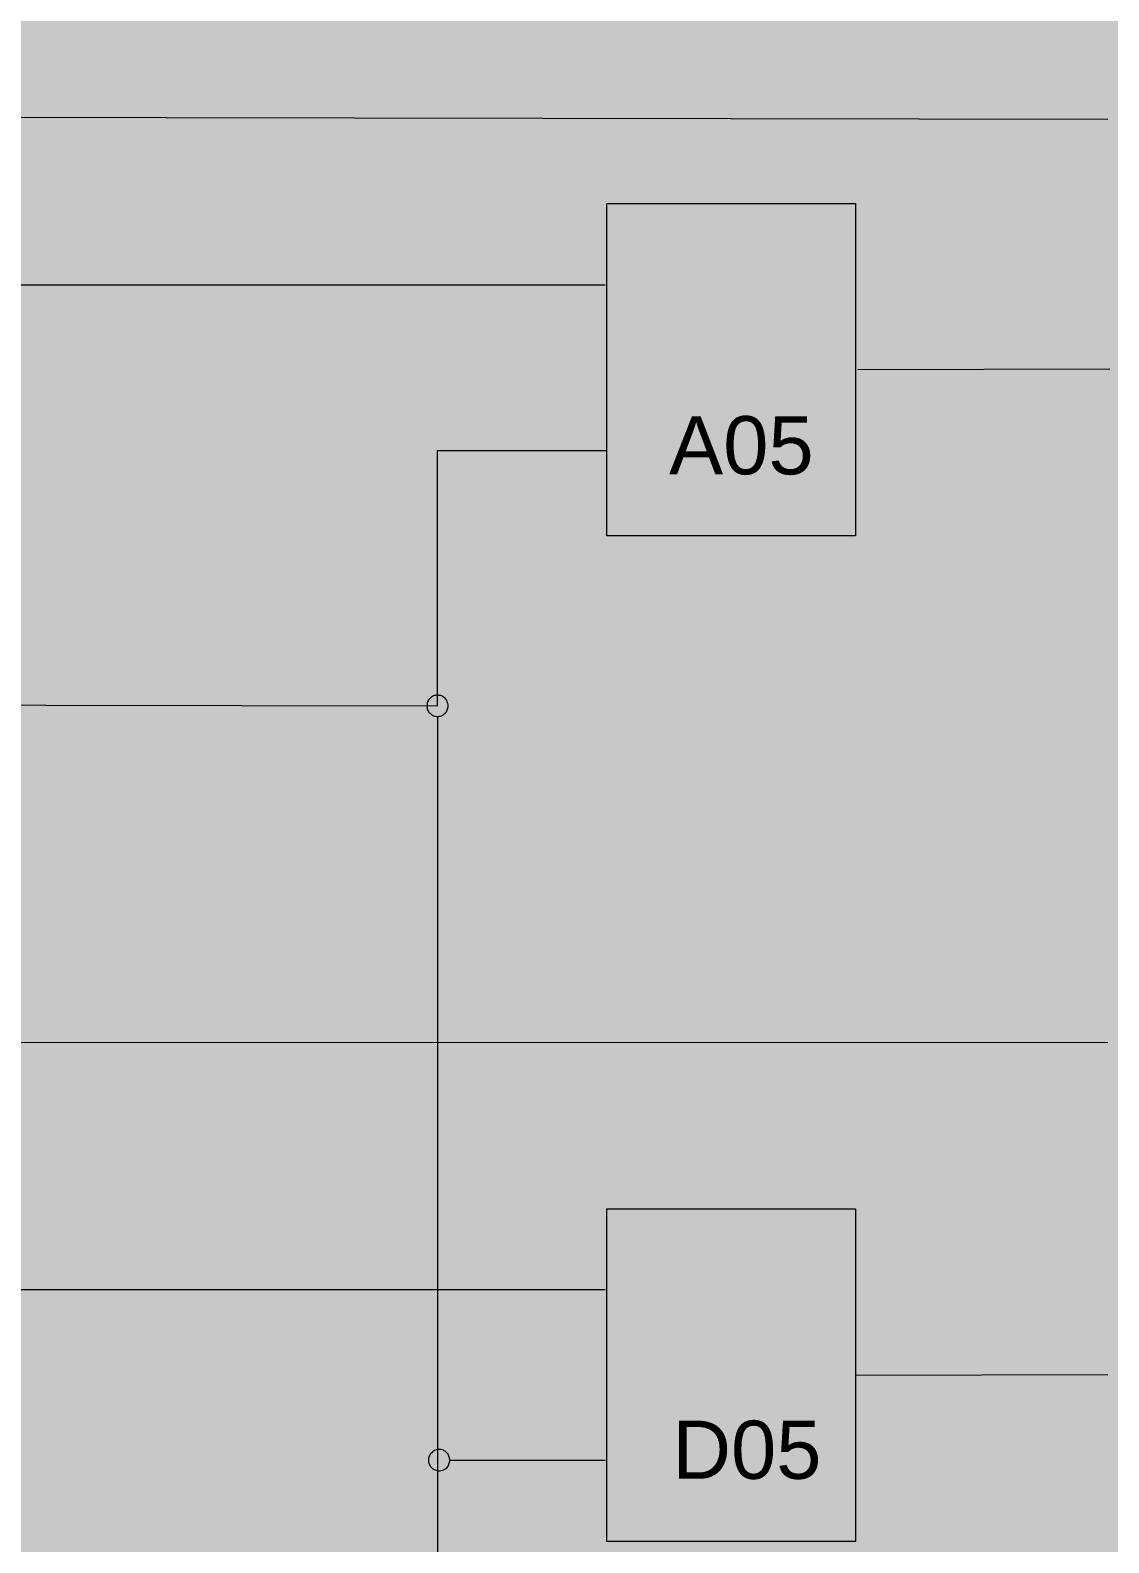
# Model space of a CAD drawing. Header units: millimetres. Extents: x 0 to 590, y 2 to 420.
# Drawn here: x 64 to 128, y 278.6 to 368.4 of the extents above; entities that cross this region are included whole.
import ezdxf
from ezdxf.xclip import XClip

# ---------------------------------------------------------------- set-up
doc = ezdxf.new("R2010")
doc.units = ezdxf.units.MM
doc.header["$MEASUREMENT"] = 0
doc.layers.get('0').update_dxf_attribs({"linetype": 'CONTINUOUS'})
doc.styles.add('Arial$001', font='arial.ttf', dxfattribs={"height": 3.452631})

# ---------------------------------------------------------------- blocks, each defined once
blk = doc.blocks.new('MF28FC3F0')
at = {"true_color": 0xffffff}
for points in [[(0, 420.2), (0, 2.206), (590.355, 2.206), (590.355, 420.2)], [(0, 420.2), (0, 2.437), (590.355, 2.437), (590.355, 420.2)]]:
    blk.add_hatch(color=0, dxfattribs=at).paths.add_polyline_path(points)

msp = doc.modelspace()

# ---------------------------------------------------------------- hatches: boundary and pattern name
at = {"true_color": 0x000007}
for points in [[(120.906, 364.02), (120.544, 364.02), (120.544, 366.292), (120.544, 366.292), (120.534, 366.282), (120.523, 366.271), (120.512, 366.261), (120.5, 366.251), (120.488, 366.24), (120.476, 366.23), (120.464, 366.22), (120.451, 366.21), (120.438, 366.199), (120.425, 366.189), (120.412, 366.179), (120.398, 366.168), (120.384, 366.158), (120.37, 366.148), (120.355, 366.138), (120.34, 366.127), (120.325, 366.117), (120.31, 366.107), (120.295, 366.096), (120.279, 366.086), (120.263, 366.076), (120.247, 366.065), (120.231, 366.055), (120.215, 366.045), (120.215, 366.045), (120.196, 366.035), (120.178, 366.025), (120.161, 366.015), (120.143, 366.005), (120.126, 365.996), (120.109, 365.987), (120.093, 365.977), (120.076, 365.969), (120.06, 365.96), (120.044, 365.952), (120.029, 365.944), (120.013, 365.936), (119.998, 365.928), (119.982, 365.921), (119.967, 365.914), (119.953, 365.907), (119.938, 365.901), (119.923, 365.894), (119.908, 365.889), (119.894, 365.883), (119.879, 365.878), (119.865, 365.873), (119.85, 365.868), (119.836, 365.864), (119.836, 366.21), (119.836, 366.21), (119.861, 366.22), (119.885, 366.231), (119.909, 366.242), (119.933, 366.253), (119.957, 366.265), (119.981, 366.277), (120.004, 366.29), (120.028, 366.302), (120.051, 366.315), (120.073, 366.328), (120.096, 366.342), (120.118, 366.356), (120.14, 366.37), (120.162, 366.384), (120.183, 366.399), (120.204, 366.413), (120.225, 366.428), (120.246, 366.443), (120.266, 366.459), (120.286, 366.474), (120.306, 366.49), (120.325, 366.506), (120.344, 366.523), (120.363, 366.539), (120.363, 366.539), (120.381, 366.555), (120.399, 366.572), (120.416, 366.588), (120.433, 366.605), (120.449, 366.621), (120.465, 366.638), (120.48, 366.654), (120.495, 366.671), (120.51, 366.687), (120.524, 366.704), (120.537, 366.72), (120.55, 366.736), (120.563, 366.753), (120.575, 366.769), (120.587, 366.786), (120.598, 366.802), (120.609, 366.819), (120.62, 366.835), (120.63, 366.852), (120.64, 366.868), (120.65, 366.885), (120.659, 366.901), (120.667, 366.918), (120.676, 366.934), (120.906, 366.934), (120.906, 364.02), (120.906, 366.934)], [(121.433, 349.711), (121.433, 349.365), (119.523, 349.365), (119.523, 349.365), (119.523, 349.376), (119.523, 349.386), (119.523, 349.396), (119.523, 349.407), (119.523, 349.417), (119.524, 349.427), (119.524, 349.437), (119.524, 349.448), (119.525, 349.458), (119.526, 349.468), (119.526, 349.479), (119.527, 349.489), (119.528, 349.499), (119.53, 349.509), (119.531, 349.52), (119.533, 349.53), (119.535, 349.54), (119.537, 349.551), (119.54, 349.561), (119.542, 349.571), (119.545, 349.581), (119.549, 349.592), (119.552, 349.602), (119.556, 349.612), (119.562, 349.629), (119.569, 349.645), (119.576, 349.662), (119.584, 349.678), (119.591, 349.695), (119.599, 349.711), (119.608, 349.728), (119.616, 349.744), (119.626, 349.761), (119.635, 349.777), (119.645, 349.793), (119.655, 349.81), (119.665, 349.826), (119.676, 349.843), (119.687, 349.859), (119.699, 349.876), (119.711, 349.892), (119.723, 349.909), (119.735, 349.925), (119.748, 349.942), (119.761, 349.958), (119.775, 349.975), (119.789, 349.991), (119.803, 350.007), (119.816, 350.022), (119.829, 350.037), (119.842, 350.052), (119.857, 350.068), (119.871, 350.084), (119.887, 350.1), (119.903, 350.116), (119.919, 350.133), (119.936, 350.15), (119.954, 350.168), (119.972, 350.185), (119.99, 350.203), (120.01, 350.221), (120.03, 350.24), (120.05, 350.258), (120.071, 350.277), (120.093, 350.296), (120.116, 350.315), (120.139, 350.335), (120.163, 350.355), (120.187, 350.375), (120.212, 350.395), (120.238, 350.415), (120.264, 350.436), (120.264, 350.436), (120.303, 350.468), (120.34, 350.5), (120.377, 350.531), (120.412, 350.562), (120.447, 350.592), (120.48, 350.621), (120.512, 350.65), (120.543, 350.678), (120.574, 350.705), (120.603, 350.732), (120.63, 350.758), (120.657, 350.783), (120.683, 350.808), (120.707, 350.833), (120.731, 350.856), (120.753, 350.88), (120.774, 350.902), (120.794, 350.924), (120.813, 350.946), (120.831, 350.967), (120.847, 350.987), (120.863, 351.007), (120.877, 351.026), (120.89, 351.045), (120.904, 351.063), (120.918, 351.082), (120.931, 351.1), (120.943, 351.119), (120.955, 351.137), (120.967, 351.156), (120.978, 351.174), (120.988, 351.192), (120.998, 351.211), (121.007, 351.229), (121.016, 351.247), (121.024, 351.265), (121.031, 351.283), (121.038, 351.301), (121.044, 351.319), (121.05, 351.336), (121.055, 351.354), (121.059, 351.371), (121.063, 351.389), (121.066, 351.406), (121.068, 351.423), (121.07, 351.44), (121.071, 351.456), (121.071, 351.473), (121.071, 351.491), (121.07, 351.509), (121.069, 351.527), (121.067, 351.544), (121.064, 351.561), (121.061, 351.578), (121.058, 351.595), (121.054, 351.611), (121.049, 351.627), (121.044, 351.642), (121.038, 351.658), (121.032, 351.673), (121.025, 351.687), (121.017, 351.702), (121.009, 351.716), (121, 351.73), (120.991, 351.744), (120.981, 351.758), (120.97, 351.771), (120.959, 351.784), (120.946, 351.797), (120.934, 351.81), (120.92, 351.823), (120.906, 351.835), (120.906, 351.835), (120.894, 351.847), (120.881, 351.859), (120.868, 351.87), (120.854, 351.88), (120.84, 351.89), (120.826, 351.9), (120.811, 351.909), (120.797, 351.918), (120.781, 351.925), (120.766, 351.933), (120.75, 351.94), (120.733, 351.946), (120.717, 351.952), (120.7, 351.958), (120.682, 351.963), (120.665, 351.967), (120.647, 351.971), (120.628, 351.974), (120.61, 351.977), (120.591, 351.979), (120.571, 351.981), (120.552, 351.982), (120.532, 351.983), (120.511, 351.983), (120.511, 351.983), (120.491, 351.983), (120.471, 351.982), (120.451, 351.981), (120.432, 351.979), (120.412, 351.977), (120.394, 351.974), (120.375, 351.97), (120.357, 351.966), (120.34, 351.962), (120.322, 351.956), (120.305, 351.951), (120.289, 351.944), (120.273, 351.937), (120.257, 351.93), (120.241, 351.921), (120.226, 351.913), (120.211, 351.903), (120.196, 351.893), (120.182, 351.882), (120.168, 351.871), (120.155, 351.859), (120.141, 351.846), (120.128, 351.833), (120.116, 351.819), (120.116, 351.819), (120.102, 351.806), (120.088, 351.793), (120.076, 351.78), (120.064, 351.766), (120.052, 351.752), (120.042, 351.738), (120.031, 351.723), (120.022, 351.708), (120.013, 351.692), (120.005, 351.676), (119.997, 351.659), (119.99, 351.642), (119.984, 351.624), (119.978, 351.606), (119.973, 351.587), (119.968, 351.567), (119.964, 351.547), (119.961, 351.527), (119.958, 351.506), (119.955, 351.484), (119.954, 351.462), (119.952, 351.439), (119.952, 351.415), (119.951, 351.391), (119.951, 351.391), (119.589, 351.44), (119.589, 351.44), (119.592, 351.473), (119.595, 351.505), (119.599, 351.536), (119.604, 351.568), (119.61, 351.598), (119.617, 351.628), (119.624, 351.658), (119.632, 351.686), (119.641, 351.715), (119.651, 351.742), (119.662, 351.77), (119.673, 351.796), (119.686, 351.822), (119.699, 351.847), (119.712, 351.872), (119.727, 351.896), (119.742, 351.92), (119.758, 351.942), (119.775, 351.965), (119.792, 351.986), (119.81, 352.007), (119.829, 352.027), (119.849, 352.047), (119.869, 352.066), (119.89, 352.082), (119.911, 352.098), (119.933, 352.113), (119.955, 352.127), (119.978, 352.141), (120.002, 352.155), (120.026, 352.168), (120.051, 352.18), (120.076, 352.191), (120.102, 352.202), (120.128, 352.213), (120.155, 352.222), (120.183, 352.231), (120.211, 352.239), (120.24, 352.247), (120.269, 352.254), (120.299, 352.26), (120.33, 352.265), (120.361, 352.269), (120.393, 352.273), (120.426, 352.276), (120.459, 352.278), (120.493, 352.279), (120.528, 352.28), (120.562, 352.279), (120.596, 352.278), (120.629, 352.276), (120.662, 352.273), (120.694, 352.269), (120.725, 352.265), (120.756, 352.259), (120.786, 352.253), (120.816, 352.246), (120.844, 352.238), (120.873, 352.229), (120.9, 352.22), (120.927, 352.21), (120.953, 352.199), (120.979, 352.187), (121.004, 352.175), (121.029, 352.162), (121.053, 352.148), (121.077, 352.133), (121.1, 352.118), (121.122, 352.102), (121.144, 352.085), (121.165, 352.067), (121.186, 352.049), (121.186, 352.049), (121.206, 352.029), (121.226, 352.008), (121.244, 351.987), (121.262, 351.965), (121.278, 351.944), (121.294, 351.922), (121.309, 351.9), (121.323, 351.878), (121.337, 351.855), (121.349, 351.832), (121.361, 351.809), (121.371, 351.786), (121.381, 351.762), (121.39, 351.738), (121.398, 351.713), (121.406, 351.688), (121.412, 351.663), (121.418, 351.637), (121.422, 351.611), (121.426, 351.584), (121.429, 351.557), (121.431, 351.53), (121.433, 351.501), (121.433, 351.473), (121.433, 351.459), (121.433, 351.444), (121.432, 351.43), (121.431, 351.415), (121.429, 351.401), (121.427, 351.386), (121.425, 351.372), (121.423, 351.358), (121.42, 351.343), (121.417, 351.329), (121.414, 351.314), (121.411, 351.3), (121.407, 351.286), (121.403, 351.271), (121.399, 351.257), (121.394, 351.242), (121.389, 351.228), (121.385, 351.214), (121.379, 351.199), (121.374, 351.185), (121.369, 351.17), (121.363, 351.156), (121.357, 351.142), (121.351, 351.127), (121.346, 351.113), (121.342, 351.098), (121.336, 351.084), (121.33, 351.07), (121.324, 351.055), (121.317, 351.041), (121.31, 351.026), (121.302, 351.012), (121.294, 350.997), (121.285, 350.983), (121.276, 350.969), (121.266, 350.954), (121.256, 350.94), (121.246, 350.925), (121.235, 350.911), (121.224, 350.897), (121.212, 350.882), (121.2, 350.868), (121.188, 350.853), (121.175, 350.839), (121.162, 350.825), (121.148, 350.81), (121.135, 350.796), (121.12, 350.781), (121.12, 350.781), (121.106, 350.765), (121.09, 350.748), (121.074, 350.73), (121.057, 350.713), (121.04, 350.695), (121.022, 350.676), (121.003, 350.657), (120.983, 350.638), (120.963, 350.618), (120.942, 350.598), (120.92, 350.578), (120.898, 350.557), (120.875, 350.536), (120.851, 350.514), (120.827, 350.492), (120.802, 350.469), (120.776, 350.446), (120.75, 350.422), (120.723, 350.398), (120.695, 350.374), (120.667, 350.349), (120.637, 350.323), (120.608, 350.297), (120.577, 350.271), (120.577, 350.271), (120.551, 350.249), (120.525, 350.227), (120.501, 350.205), (120.477, 350.185), (120.454, 350.164), (120.432, 350.145), (120.41, 350.126), (120.39, 350.108), (120.37, 350.09), (120.351, 350.073), (120.333, 350.056), (120.316, 350.04), (120.299, 350.025), (120.283, 350.011), (120.268, 349.997), (120.254, 349.984), (120.24, 349.972), (120.227, 349.961), (120.215, 349.95), (120.204, 349.94), (120.193, 349.931), (120.183, 349.923), (120.174, 349.915), (120.165, 349.909), (120.165, 349.909), (120.157, 349.9), (120.149, 349.892), (120.141, 349.884), (120.134, 349.876), (120.126, 349.868), (120.119, 349.859), (120.112, 349.851), (120.105, 349.843), (120.098, 349.835), (120.092, 349.826), (120.085, 349.818), (120.079, 349.81), (120.073, 349.802), (120.067, 349.793), (120.061, 349.785), (120.056, 349.777), (120.05, 349.769), (120.045, 349.761), (120.04, 349.752), (120.035, 349.744), (120.03, 349.736), (120.026, 349.728), (120.021, 349.719), (120.017, 349.711), (120.017, 349.711), (121.433, 349.711), (120.017, 349.711)]]:
    msp.add_hatch(color=0, dxfattribs=at).paths.add_polyline_path(points)
at = {"true_color": 0xffffff}
for points in [[(98.2, 358.076), (98.2, 338.333), (112.953, 338.333), (112.953, 358.076)], [(98.2, 298.388), (98.2, 278.646), (112.953, 278.646), (112.953, 298.388)]]:
    msp.add_hatch(color=0, dxfattribs=at).paths.add_polyline_path(points)
at = {"true_color": 0x000007}
h = msp.add_hatch(color=0, dxfattribs=at)
h.paths.add_polyline_path([(105.313, 353.35), (103.403, 353.35), (103.403, 353.679), (105.313, 353.679)])
h.paths.add_polyline_path([(105.313, 352.461), (103.403, 352.461), (103.403, 352.79), (105.313, 352.79), (105.313, 352.461), (105.313, 352.79)])
h.paths.add_polyline_path([(109.529, 351.638), (109.166, 351.638), (109.166, 353.91), (109.166, 353.91), (109.156, 353.9), (109.145, 353.889), (109.134, 353.879), (109.123, 353.869), (109.111, 353.858), (109.099, 353.848), (109.086, 353.838), (109.074, 353.827), (109.061, 353.817), (109.048, 353.807), (109.034, 353.797), (109.02, 353.786), (109.006, 353.776), (108.992, 353.766), (108.977, 353.755), (108.963, 353.745), (108.948, 353.735), (108.933, 353.725), (108.917, 353.714), (108.901, 353.704), (108.886, 353.694), (108.87, 353.683), (108.853, 353.673), (108.837, 353.663), (108.837, 353.663), (108.819, 353.653), (108.801, 353.643), (108.783, 353.633), (108.766, 353.623), (108.748, 353.614), (108.732, 353.604), (108.715, 353.595), (108.699, 353.587), (108.683, 353.578), (108.667, 353.57), (108.651, 353.562), (108.635, 353.554), (108.62, 353.546), (108.605, 353.539), (108.59, 353.532), (108.575, 353.525), (108.56, 353.519), (108.545, 353.512), (108.531, 353.506), (108.516, 353.501), (108.502, 353.496), (108.487, 353.491), (108.473, 353.486), (108.458, 353.482), (108.458, 353.827), (108.458, 353.827), (108.483, 353.838), (108.507, 353.849), (108.532, 353.86), (108.556, 353.871), (108.58, 353.883), (108.603, 353.895), (108.627, 353.908), (108.65, 353.92), (108.673, 353.933), (108.696, 353.946), (108.718, 353.96), (108.74, 353.974), (108.762, 353.988), (108.784, 354.002), (108.806, 354.016), (108.827, 354.031), (108.848, 354.046), (108.868, 354.061), (108.889, 354.077), (108.908, 354.092), (108.928, 354.108), (108.948, 354.124), (108.967, 354.14), (108.985, 354.157), (108.985, 354.157), (109.004, 354.173), (109.021, 354.19), (109.039, 354.206), (109.055, 354.223), (109.072, 354.239), (109.087, 354.256), (109.103, 354.272), (109.118, 354.289), (109.132, 354.305), (109.146, 354.321), (109.159, 354.338), (109.173, 354.354), (109.185, 354.371), (109.197, 354.387), (109.209, 354.404), (109.221, 354.42), (109.232, 354.437), (109.242, 354.453), (109.253, 354.47), (109.262, 354.486), (109.272, 354.503), (109.281, 354.519), (109.29, 354.536), (109.298, 354.552), (109.529, 354.552), (109.529, 351.638), (109.529, 354.552)])
h = msp.add_hatch(color=0, dxfattribs=at)
edge = h.paths.add_edge_path()
edge.add_spline(control_points=[(88.782, 328.257), (88.782, 328.174), (88.766, 328.092), (88.733, 328.01), (88.733, 328.01), (88.7, 327.927), (88.667, 327.861), (88.601, 327.812), (88.601, 327.812), (88.535, 327.746), (88.469, 327.697), (88.403, 327.664), (88.403, 327.664), (88.321, 327.631), (88.239, 327.614), (88.156, 327.614), (88.156, 327.614), (88.074, 327.614), (87.992, 327.631), (87.909, 327.664), (87.909, 327.664), (87.827, 327.697), (87.761, 327.746), (87.712, 327.812), (87.712, 327.812), (87.646, 327.861), (87.597, 327.927), (87.564, 328.01), (87.564, 328.01), (87.531, 328.092), (87.531, 328.174), (87.531, 328.257), (87.531, 328.257), (87.531, 328.339), (87.531, 328.421), (87.564, 328.487), (87.564, 328.487), (87.597, 328.569), (87.646, 328.635), (87.712, 328.701), (87.712, 328.701), (87.761, 328.751), (87.827, 328.8), (87.909, 328.833), (87.909, 328.833), (87.992, 328.866), (88.074, 328.882), (88.156, 328.882), (88.156, 328.882), (88.239, 328.882), (88.321, 328.866), (88.403, 328.833), (88.403, 328.833), (88.469, 328.8), (88.535, 328.751), (88.601, 328.701), (88.601, 328.701), (88.667, 328.635), (88.7, 328.569), (88.733, 328.487), (88.733, 328.487), (88.766, 328.421), (88.782, 328.339), (88.782, 328.257)], knot_values=[0, 0, 0, 0, 0.015625, 0.015625, 0.015625, 0.015625, 0.03125, 0.03125, 0.03125, 0.03125, 0.046875, 0.046875, 0.046875, 0.046875, 0.0625, 0.0625, 0.0625, 0.0625, 0.078125, 0.078125, 0.078125, 0.078125, 0.09375, 0.09375, 0.09375, 0.09375, 0.109375, 0.109375, 0.109375, 0.109375, 0.125, 0.125, 0.125, 0.125, 0.140625, 0.140625, 0.140625, 0.140625, 0.15625, 0.15625, 0.15625, 0.15625, 0.171875, 0.171875, 0.171875, 0.171875, 0.1875, 0.1875, 0.1875, 0.1875, 0.203125, 0.203125, 0.203125, 0.203125, 0.21875, 0.21875, 0.21875, 0.21875, 0.234375, 0.234375, 0.234375, 0.234375, 1, 1, 1, 1], degree=3, periodic=0)
h = msp.add_hatch(color=0, dxfattribs=at)
edge = h.paths.add_edge_path()
edge.add_line((119.688, 310.21), (120.05, 310.26))
edge.add_spline(control_points=[(120.05, 310.26), (120.083, 310.062), (120.165, 309.914), (120.264, 309.815), (120.264, 309.815), (120.363, 309.733), (120.478, 309.683), (120.61, 309.683), (120.61, 309.683), (120.791, 309.683), (120.923, 309.749), (121.038, 309.865), (121.038, 309.865), (121.153, 309.98), (121.219, 310.128), (121.219, 310.293), (121.219, 310.293), (121.219, 310.457), (121.153, 310.589), (121.054, 310.704), (121.054, 310.704), (120.939, 310.803), (120.808, 310.853), (120.643, 310.853), (120.643, 310.853), (120.577, 310.853), (120.495, 310.836), (120.396, 310.82)], knot_values=[0, 0, 0, 0, 0.035714, 0.035714, 0.035714, 0.035714, 0.071429, 0.071429, 0.071429, 0.071429, 0.107143, 0.107143, 0.107143, 0.107143, 0.142857, 0.142857, 0.142857, 0.142857, 0.178571, 0.178571, 0.178571, 0.178571, 0.214286, 0.214286, 0.214286, 0.214286, 1, 1, 1, 1], degree=3, periodic=0)
edge.add_line((120.396, 310.82), (120.429, 311.132))
edge.add_spline(control_points=[(120.429, 311.132), (120.462, 311.132), (120.478, 311.132), (120.495, 311.132), (120.495, 311.132), (120.643, 311.132), (120.775, 311.165), (120.906, 311.248), (120.906, 311.248), (121.022, 311.33), (121.087, 311.445), (121.087, 311.61), (121.087, 311.61), (121.087, 311.742), (121.038, 311.84), (120.956, 311.939), (120.956, 311.939), (120.857, 312.022), (120.742, 312.054), (120.61, 312.054), (120.61, 312.054), (120.462, 312.054), (120.346, 312.022), (120.264, 311.923), (120.264, 311.923), (120.165, 311.84), (120.116, 311.709), (120.083, 311.544)], knot_values=[0, 0, 0, 0, 0.035714, 0.035714, 0.035714, 0.035714, 0.071429, 0.071429, 0.071429, 0.071429, 0.107143, 0.107143, 0.107143, 0.107143, 0.142857, 0.142857, 0.142857, 0.142857, 0.178571, 0.178571, 0.178571, 0.178571, 0.214286, 0.214286, 0.214286, 0.214286, 1, 1, 1, 1], degree=3, periodic=0)
edge.add_line((120.083, 311.544), (119.737, 311.61))
edge.add_spline(control_points=[(119.737, 311.61), (119.77, 311.84), (119.869, 312.022), (120.034, 312.153), (120.034, 312.153), (120.182, 312.285), (120.363, 312.351), (120.593, 312.351), (120.593, 312.351), (120.758, 312.351), (120.906, 312.318), (121.038, 312.252), (121.038, 312.252), (121.17, 312.186), (121.269, 312.087), (121.334, 311.972), (121.334, 311.972), (121.417, 311.857), (121.45, 311.725), (121.45, 311.593), (121.45, 311.593), (121.45, 311.478), (121.417, 311.363), (121.351, 311.264), (121.351, 311.264), (121.285, 311.149), (121.186, 311.067), (121.054, 311.017), (121.054, 311.017), (121.219, 310.968), (121.351, 310.885), (121.45, 310.77), (121.45, 310.77), (121.548, 310.638), (121.581, 310.49), (121.581, 310.309), (121.581, 310.309), (121.581, 310.046), (121.499, 309.832), (121.318, 309.667), (121.318, 309.667), (121.12, 309.486), (120.89, 309.404), (120.61, 309.404), (120.61, 309.404), (120.363, 309.404), (120.149, 309.469), (119.984, 309.618), (119.984, 309.618), (119.82, 309.766), (119.721, 309.963), (119.688, 310.21)], knot_values=[0, 0, 0, 0, 0.019231, 0.019231, 0.019231, 0.019231, 0.038462, 0.038462, 0.038462, 0.038462, 0.057692, 0.057692, 0.057692, 0.057692, 0.076923, 0.076923, 0.076923, 0.076923, 0.096154, 0.096154, 0.096154, 0.096154, 0.115385, 0.115385, 0.115385, 0.115385, 0.134615, 0.134615, 0.134615, 0.134615, 0.153846, 0.153846, 0.153846, 0.153846, 0.173077, 0.173077, 0.173077, 0.173077, 0.192308, 0.192308, 0.192308, 0.192308, 0.211538, 0.211538, 0.211538, 0.211538, 0.230769, 0.230769, 0.230769, 0.230769, 1, 1, 1, 1], degree=3, periodic=0)
h = msp.add_hatch(color=0, dxfattribs=at)
h.paths.add_polyline_path([(105.313, 293.712), (103.403, 293.712), (103.403, 294.041), (105.313, 294.041)])
h.paths.add_polyline_path([(105.313, 292.839), (103.403, 292.839), (103.403, 293.169), (105.313, 293.169), (105.313, 292.839), (105.313, 293.169)])
h.paths.add_polyline_path([(109.529, 292.016), (109.166, 292.016), (109.166, 294.272), (109.166, 294.272), (109.156, 294.261), (109.145, 294.251), (109.134, 294.241), (109.123, 294.231), (109.111, 294.22), (109.099, 294.21), (109.086, 294.2), (109.074, 294.189), (109.061, 294.179), (109.048, 294.169), (109.034, 294.159), (109.02, 294.148), (109.006, 294.138), (108.992, 294.128), (108.977, 294.117), (108.963, 294.107), (108.948, 294.097), (108.933, 294.086), (108.917, 294.076), (108.901, 294.066), (108.886, 294.056), (108.87, 294.045), (108.853, 294.035), (108.837, 294.025), (108.837, 294.025), (108.819, 294.017), (108.801, 294.008), (108.783, 294), (108.766, 293.992), (108.748, 293.984), (108.732, 293.976), (108.715, 293.968), (108.699, 293.959), (108.683, 293.952), (108.667, 293.944), (108.651, 293.936), (108.635, 293.928), (108.62, 293.92), (108.605, 293.913), (108.59, 293.905), (108.575, 293.898), (108.56, 293.891), (108.545, 293.883), (108.531, 293.876), (108.516, 293.87), (108.502, 293.863), (108.487, 293.856), (108.473, 293.85), (108.458, 293.844), (108.458, 294.189), (108.458, 294.189), (108.483, 294.202), (108.507, 294.214), (108.532, 294.227), (108.556, 294.24), (108.58, 294.253), (108.603, 294.267), (108.627, 294.28), (108.65, 294.294), (108.673, 294.307), (108.696, 294.321), (108.718, 294.336), (108.74, 294.35), (108.762, 294.364), (108.784, 294.379), (108.806, 294.394), (108.827, 294.409), (108.848, 294.424), (108.868, 294.439), (108.889, 294.455), (108.908, 294.471), (108.928, 294.487), (108.948, 294.503), (108.967, 294.519), (108.985, 294.535), (108.985, 294.535), (109.004, 294.552), (109.021, 294.568), (109.039, 294.585), (109.055, 294.601), (109.072, 294.617), (109.087, 294.634), (109.103, 294.65), (109.118, 294.666), (109.132, 294.682), (109.146, 294.699), (109.159, 294.715), (109.173, 294.731), (109.185, 294.747), (109.197, 294.762), (109.209, 294.778), (109.221, 294.794), (109.232, 294.809), (109.242, 294.825), (109.253, 294.84), (109.262, 294.855), (109.272, 294.87), (109.281, 294.885), (109.29, 294.899), (109.298, 294.914), (109.529, 294.914), (109.529, 292.016), (109.529, 294.914)])
h = msp.add_hatch(color=0, dxfattribs=at)
h.paths.add_polyline_path([(120.709, 289.744), (120.709, 290.435), (119.457, 290.435), (119.457, 290.765), (120.775, 292.625), (121.054, 292.625), (121.054, 290.765), (121.45, 290.765), (121.45, 290.435), (121.054, 290.435), (121.054, 289.744)])
h.paths.add_polyline_path([(120.709, 290.765), (120.709, 292.065), (119.803, 290.765)])
h = msp.add_hatch(color=0, dxfattribs=at)
edge = h.paths.add_edge_path()
edge.add_spline(control_points=[(88.881, 283.47), (88.881, 283.388), (88.864, 283.306), (88.831, 283.24), (88.831, 283.24), (88.799, 283.158), (88.766, 283.092), (88.7, 283.026), (88.7, 283.026), (88.634, 282.976), (88.568, 282.927), (88.502, 282.894), (88.502, 282.894), (88.42, 282.861), (88.338, 282.845), (88.255, 282.845), (88.255, 282.845), (88.173, 282.845), (88.091, 282.861), (88.008, 282.894), (88.008, 282.894), (87.926, 282.927), (87.86, 282.976), (87.811, 283.026), (87.811, 283.026), (87.745, 283.092), (87.695, 283.158), (87.662, 283.24), (87.662, 283.24), (87.629, 283.306), (87.613, 283.388), (87.613, 283.47), (87.613, 283.47), (87.613, 283.553), (87.629, 283.635), (87.662, 283.717), (87.662, 283.717), (87.695, 283.8), (87.745, 283.866), (87.811, 283.915), (87.811, 283.915), (87.86, 283.981), (87.926, 284.03), (88.008, 284.063), (88.008, 284.063), (88.091, 284.096), (88.173, 284.113), (88.255, 284.113), (88.255, 284.113), (88.338, 284.113), (88.42, 284.096), (88.502, 284.063), (88.502, 284.063), (88.568, 284.03), (88.634, 283.981), (88.7, 283.915), (88.7, 283.915), (88.766, 283.866), (88.799, 283.8), (88.831, 283.717), (88.831, 283.717), (88.864, 283.635), (88.881, 283.553), (88.881, 283.47)], knot_values=[0, 0, 0, 0, 0.015625, 0.015625, 0.015625, 0.015625, 0.03125, 0.03125, 0.03125, 0.03125, 0.046875, 0.046875, 0.046875, 0.046875, 0.0625, 0.0625, 0.0625, 0.0625, 0.078125, 0.078125, 0.078125, 0.078125, 0.09375, 0.09375, 0.09375, 0.09375, 0.109375, 0.109375, 0.109375, 0.109375, 0.125, 0.125, 0.125, 0.125, 0.140625, 0.140625, 0.140625, 0.140625, 0.15625, 0.15625, 0.15625, 0.15625, 0.171875, 0.171875, 0.171875, 0.171875, 0.1875, 0.1875, 0.1875, 0.1875, 0.203125, 0.203125, 0.203125, 0.203125, 0.21875, 0.21875, 0.21875, 0.21875, 0.234375, 0.234375, 0.234375, 0.234375, 1, 1, 1, 1], degree=3, periodic=0)

# ---------------------------------------------------------------- linework, layer by layer
at = {"color": 0, "linetype": 'Continuous', "lineweight": 20, "true_color": 0x000007}
for points in [[(38.513, 363.229), (127.921, 363.081), (127.921, 363.081)], [(48.491, 362.423), (48.573, 353.235), (98.102, 353.235)], [(113.085, 348.213), (128.036, 348.246), (128.036, 348.246)], [(53.266, 328.306), (88.156, 328.257), (88.156, 343.405), (98.2, 343.405)], [(88.156, 327.614), (88.156, 149.112), (127.921, 149.079)], [(38.628, 308.284), (127.921, 308.267), (127.921, 308.267)], [(48.458, 307.806), (48.573, 293.597), (98.102, 293.597)], [(112.953, 288.525), (127.921, 288.558), (127.921, 288.558)], [(88.881, 283.47), (98.102, 283.47), (98.102, 283.47)]]:
    msp.add_lwpolyline(points, dxfattribs=at)
for points in [[(98.2, 358.076), (112.953, 358.076), (112.953, 338.333), (98.2, 338.333)], [(98.2, 298.388), (112.953, 298.388), (112.953, 278.646), (98.2, 278.646)]]:
    msp.add_lwpolyline(points, close=True, dxfattribs=at)
for points in [[(88.782, 328.257), (88.782, 328.174), (88.766, 328.092), (88.733, 328.01), (88.733, 328.01), (88.7, 327.927), (88.667, 327.861), (88.601, 327.812), (88.601, 327.812), (88.535, 327.746), (88.469, 327.697), (88.403, 327.664), (88.403, 327.664), (88.321, 327.631), (88.239, 327.614), (88.156, 327.614), (88.156, 327.614), (88.074, 327.614), (87.992, 327.631), (87.909, 327.664), (87.909, 327.664), (87.827, 327.697), (87.761, 327.746), (87.712, 327.812), (87.712, 327.812), (87.646, 327.861), (87.597, 327.927), (87.564, 328.01), (87.564, 328.01), (87.531, 328.092), (87.531, 328.174), (87.531, 328.257), (87.531, 328.257), (87.531, 328.339), (87.531, 328.421), (87.564, 328.487), (87.564, 328.487), (87.597, 328.569), (87.646, 328.635), (87.712, 328.701), (87.712, 328.701), (87.761, 328.751), (87.827, 328.8), (87.909, 328.833), (87.909, 328.833), (87.992, 328.866), (88.074, 328.882), (88.156, 328.882), (88.156, 328.882), (88.239, 328.882), (88.321, 328.866), (88.403, 328.833), (88.403, 328.833), (88.469, 328.8), (88.535, 328.751), (88.601, 328.701), (88.601, 328.701), (88.667, 328.635), (88.7, 328.569), (88.733, 328.487), (88.733, 328.487), (88.766, 328.421), (88.782, 328.339), (88.782, 328.257)], [(88.881, 283.47), (88.881, 283.388), (88.864, 283.306), (88.831, 283.24), (88.831, 283.24), (88.799, 283.158), (88.766, 283.092), (88.7, 283.026), (88.7, 283.026), (88.634, 282.976), (88.568, 282.927), (88.502, 282.894), (88.502, 282.894), (88.42, 282.861), (88.338, 282.845), (88.255, 282.845), (88.255, 282.845), (88.173, 282.845), (88.091, 282.861), (88.008, 282.894), (88.008, 282.894), (87.926, 282.927), (87.86, 282.976), (87.811, 283.026), (87.811, 283.026), (87.745, 283.092), (87.695, 283.158), (87.662, 283.24), (87.662, 283.24), (87.629, 283.306), (87.613, 283.388), (87.613, 283.47), (87.613, 283.47), (87.613, 283.553), (87.629, 283.635), (87.662, 283.717), (87.662, 283.717), (87.695, 283.8), (87.745, 283.866), (87.811, 283.915), (87.811, 283.915), (87.86, 283.981), (87.926, 284.03), (88.008, 284.063), (88.008, 284.063), (88.091, 284.096), (88.173, 284.113), (88.255, 284.113), (88.255, 284.113), (88.338, 284.113), (88.42, 284.096), (88.502, 284.063), (88.502, 284.063), (88.568, 284.03), (88.634, 283.981), (88.7, 283.915), (88.7, 283.915), (88.766, 283.866), (88.799, 283.8), (88.831, 283.717), (88.831, 283.717), (88.864, 283.635), (88.881, 283.553), (88.881, 283.47)]]:
    msp.add_open_spline(points, degree=3, knots=[0, 0, 0, 0, 0.015625, 0.015625, 0.015625, 0.015625, 0.03125, 0.03125, 0.03125, 0.03125, 0.046875, 0.046875, 0.046875, 0.046875, 0.0625, 0.0625, 0.0625, 0.0625, 0.078125, 0.078125, 0.078125, 0.078125, 0.09375, 0.09375, 0.09375, 0.09375, 0.109375, 0.109375, 0.109375, 0.109375, 0.125, 0.125, 0.125, 0.125, 0.140625, 0.140625, 0.140625, 0.140625, 0.15625, 0.15625, 0.15625, 0.15625, 0.171875, 0.171875, 0.171875, 0.171875, 0.1875, 0.1875, 0.1875, 0.1875, 0.203125, 0.203125, 0.203125, 0.203125, 0.21875, 0.21875, 0.21875, 0.21875, 0.234375, 0.234375, 0.234375, 0.234375, 1, 1, 1, 1], dxfattribs=at)

# ---------------------------------------------------------------- block references
at = {"color": 0, "true_color": 0xffffff}
ref = msp.add_blockref('MF28FC3F0', (0, 0), dxfattribs=at)
XClip(ref).set_block_clipping_path([(0, 2.1075862069), (590.3875862069, 420.2)])

# ---------------------------------------------------------------- texts
at = {"color": 0, "true_color": 0x000007, "style": 'Arial$001'}
for s, p in [('A05', (101.889, 341.989)), ('D05', (102.086, 282.367))]:
    msp.add_text(s, height=3.4526, dxfattribs=at).set_placement(p)

doc.saveas('drawing.dxf')
